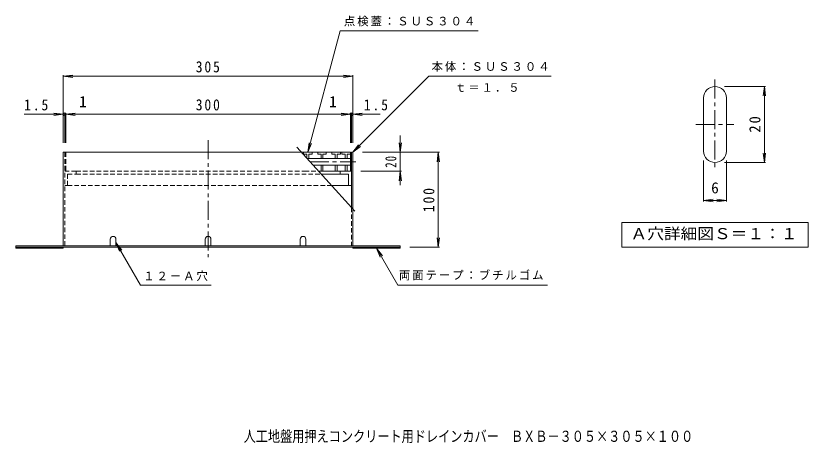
# Model space of a CAD drawing. Units: millimetres, scale not verified, with parts at other scales. Extents: x -593 to 717, y -544 to 464.
# Drawn here: x -575 to 260, y -544 to -94 of the extents above; entities that cross this region are included whole.
import ezdxf
from ezdxf.enums import TextEntityAlignment as Align

# ---------------------------------------------------------------- set-up
doc = ezdxf.new("R2010")
doc.units = ezdxf.units.MM
doc.header["$LTSCALE"] = 4
doc.header["$PDMODE"] = 32
doc.header["$PDSIZE"] = 3.2
doc.linetypes.add('CHAIN1', pattern=[8, 5, -1, 1, -1])
doc.linetypes.add('DASHED1', pattern=[1.8, 1.2, -0.6])
for name, color, linetype, lineweight in [('0-1_躯体', 2, 'Continuous', 9), ('0-2_仕上', 3, 'Continuous', 9), ('0-3_建具', 4, 'Continuous', 9), ('0-4_その他', 7, 'Continuous', 9), ('0-E', 7, 'Continuous', 9), ('1-1_1-1ﾚｲﾔ', 2, 'Continuous', 9), ('1-4_1-4ﾚｲﾔ', 7, 'Continuous', 9), ('1-E', 7, 'Continuous', 9)]:
    doc.layers.add(name, color=color, linetype=linetype, lineweight=lineweight)
doc.layers.add('F-5_F-5ﾚｲﾔ', color=2, linetype='Continuous')
doc.styles.add('ＭＳ ゴシック', font='')
doc.styles.get('ＭＳ ゴシック').set_extended_font_data('MS Gothic')

msp = doc.modelspace()

# ---------------------------------------------------------------- linework, layer by layer
at = {"layer": '0-1_躯体', "linetype": 'CHAIN1'}
msp.add_line((-372.116, -224.762), (-372.116, -347.98), dxfattribs=at)
at = {"layer": '0-1_躯体'}
for p, q in [((-278.794, -232.248), (-217.669, -299.419)), ((-524.616, -237.504), (-524.616, -336.004)), ((-524.616, -237.504), (-274.012, -237.504)), ((-221.116, -237.504), (-221.116, -295.631)), ((-221.116, -237.504), (-219.616, -237.504)), ((-219.616, -237.504), (-219.616, -336.004)), ((-233.116, -257.504), (-255.812, -257.504)), ((-233.116, -257.504), (-233.116, -260.504)), ((-221.116, -257.504), (-233.116, -257.504)), ((-253.082, -260.504), (-233.116, -260.504)), ((-224.116, -260.504), (-233.116, -260.504)), ((-224.116, -260.504), (-224.116, -272.504)), ((-242.162, -272.504), (-224.116, -272.504)), ((-221.116, -272.504), (-224.116, -272.504)), ((-475.116, -329.004), (-475.116, -336.004)), ((-469.116, -329.004), (-469.116, -336.004)), ((-375.116, -329.004), (-375.116, -336.004)), ((-369.116, -329.004), (-369.116, -336.004)), ((-275.116, -329.004), (-275.116, -336.004)), ((-269.116, -329.004), (-269.116, -336.004)), ((-574.616, -336.004), (-169.616, -336.004)), ((-574.616, -336.004), (-574.616, -337.504)), ((-574.616, -337.504), (-169.616, -337.504)), ((-169.616, -336.004), (-169.616, -337.504))]:
    msp.add_line(p, q, dxfattribs=at)
at = {"layer": '0-1_躯体', "linetype": 'DASHED1'}
for p, q in [((-523.116, -237.504), (-523.116, -336.004)), ((-523.116, -257.504), (-511.116, -257.504)), ((-511.116, -257.504), (-511.116, -260.504)), ((-511.116, -257.504), (-270.601, -257.504)), ((-270.601, -257.504), (-255.812, -257.504)), ((-520.116, -260.504), (-511.116, -260.504)), ((-520.116, -260.504), (-520.116, -272.504)), ((-511.116, -260.504), (-266.501, -260.504)), ((-266.501, -260.504), (-253.082, -260.504)), ((-523.116, -272.504), (-520.116, -272.504)), ((-520.116, -272.504), (-242.162, -272.504)), ((-221.116, -279.327), (-221.116, -280.631)), ((-221.116, -295.631), (-221.116, -336.004))]:
    msp.add_line(p, q, dxfattribs=at)
at = {"layer": '0-1_躯体'}
for centre in [(-472.116, -329.004), (-372.116, -329.004), (-272.116, -329.004)]:
    msp.add_arc(centre, 3, 0, 180, dxfattribs=at)
at = {"layer": '0-2_仕上', "linetype": 'DASHED1'}
msp.add_line((-522.116, -237.504), (-522.116, -257.504), dxfattribs=at)
at = {"layer": '0-2_仕上'}
for p, q in [((-271.616, -237.504), (-271.616, -239.504)), ((-268.116, -239.504), (-271.616, -239.504)), ((-268.116, -243.982), (-268.116, -239.504)), ((-266.116, -239.504), (-266.116, -244.004)), ((-262.616, -239.504), (-266.116, -239.504)), ((-262.616, -237.504), (-262.616, -239.504)), ((-256.616, -237.504), (-256.616, -239.504)), ((-253.116, -239.504), (-256.616, -239.504)), ((-253.116, -244.004), (-253.116, -239.504)), ((-251.116, -239.504), (-251.116, -244.004)), ((-247.616, -239.504), (-251.116, -239.504)), ((-247.616, -237.504), (-247.616, -239.504)), ((-241.616, -237.504), (-241.616, -239.504)), ((-238.116, -239.504), (-241.616, -239.504)), ((-238.116, -244.004), (-238.116, -239.504)), ((-236.116, -239.504), (-236.116, -244.004)), ((-232.616, -239.504), (-236.116, -239.504)), ((-232.616, -237.504), (-232.616, -239.504)), ((-231.116, -237.504), (-231.116, -239.504)), ((-227.616, -239.504), (-231.116, -239.504)), ((-227.616, -244.004), (-227.616, -239.504)), ((-225.616, -239.504), (-225.616, -244.004)), ((-222.116, -239.504), (-225.616, -239.504)), ((-268.097, -244.004), (-222.116, -244.004)), ((-261.727, -251.004), (-222.116, -251.004)), ((-253.116, -257.504), (-253.116, -251.004)), ((-251.116, -251.004), (-251.116, -257.504)), ((-238.116, -257.504), (-238.116, -251.004)), ((-236.116, -251.004), (-236.116, -257.504)), ((-227.616, -257.504), (-227.616, -251.004)), ((-225.616, -251.004), (-225.616, -257.504))]:
    msp.add_line(p, q, dxfattribs=at)
at = {"layer": '0-2_仕上', "linetype": 'CHAIN1'}
msp.add_line((-264.912, -247.504), (-216.554, -247.504), dxfattribs=at)
at = {"layer": '0-2_仕上'}
msp.add_lwpolyline([(-274.012, -237.504), (-222.116, -237.504), (-222.116, -257.504)], dxfattribs=at)
at = {"layer": '0-3_建具'}
for p, q in [((-574.616, -337.504), (-574.616, -338.504)), ((-574.616, -338.504), (-524.616, -338.504)), ((-524.616, -337.504), (-524.616, -338.504)), ((-219.616, -338.504), (-219.616, -337.504)), ((-219.616, -338.504), (-169.616, -338.504)), ((-169.616, -337.504), (-169.616, -338.504))]:
    msp.add_line(p, q, dxfattribs=at)
at = {"layer": '0-4_その他'}
for p, q in [((-524.616, -157.504), (-514.702, -156.198)), ((-524.616, -227.504), (-524.616, -156.304)), ((-524.616, -157.504), (-219.616, -157.504)), ((-524.616, -157.504), (-514.702, -158.809)), ((-219.616, -157.504), (-229.531, -156.198)), ((-219.616, -157.504), (-229.531, -158.809)), ((-219.616, -227.504), (-219.616, -156.304)), ((-523.116, -197.504), (-565.727, -197.504)), ((-524.616, -197.504), (-534.531, -196.198)), ((-524.616, -197.504), (-534.531, -198.809)), ((-523.116, -227.504), (-523.116, -196.304)), ((-522.116, -197.504), (-523.116, -197.504)), ((-522.116, -197.504), (-512.202, -196.198)), ((-522.116, -227.504), (-522.116, -196.304)), ((-522.116, -197.504), (-222.116, -197.504)), ((-522.116, -197.504), (-512.202, -198.809)), ((-222.116, -197.504), (-232.031, -196.198)), ((-222.116, -197.504), (-232.031, -198.809)), ((-222.116, -227.504), (-222.116, -196.304)), ((-221.116, -197.504), (-222.116, -197.504)), ((-221.116, -227.504), (-221.116, -196.304)), ((-190.881, -197.504), (-221.116, -197.504)), ((-219.616, -197.504), (-209.702, -196.198)), ((-219.616, -197.504), (-209.702, -198.809)), ((-169.616, -219.667), (-169.616, -271.987)), ((-169.616, -237.504), (-170.921, -227.589)), ((-169.616, -237.504), (-168.311, -227.589)), ((-209.616, -237.504), (-168.416, -237.504)), ((-209.616, -237.504), (-128.416, -237.504)), ((-129.616, -237.504), (-130.921, -247.418)), ((-129.616, -337.504), (-129.616, -237.504)), ((-129.616, -237.504), (-128.311, -247.418)), ((-211.116, -257.504), (-168.416, -257.504)), ((-169.616, -257.504), (-170.921, -267.418)), ((-169.616, -257.504), (-168.311, -267.418)), ((-129.616, -337.504), (-130.921, -327.589)), ((-129.616, -337.504), (-128.311, -327.589)), ((-159.616, -337.504), (-128.416, -337.504))]:
    msp.add_line(p, q, dxfattribs=at)
for p in [(-523.116, -197.504), (-221.116, -197.504)]:
    msp.add_point(p, dxfattribs=at)
at = {"layer": '0-E'}
for p, q in [((-219.616, -237.504), (-139.616, -157.504)), ((-139.616, -157.504), (-10.587, -157.504)), ((-267.116, -237.504), (-265.811, -227.589)), ((-267.116, -237.504), (-263.289, -228.265)), ((-219.616, -237.504), (-213.528, -229.57)), ((-219.616, -237.504), (-211.683, -231.416)), ((-469.116, -332.504), (-463.028, -340.437)), ((-469.116, -332.504), (-465.289, -341.743)), ((-469.116, -332.504), (-443.135, -377.504)), ((-194.616, -338.504), (-188.529, -346.437)), ((-194.616, -338.504), (-190.789, -347.743)), ((-194.616, -338.504), (-172.099, -377.504)), ((-368.927, -377.504), (-443.135, -377.504)), ((-172.099, -377.504), (-14.645, -377.504))]:
    msp.add_line(p, q, dxfattribs=at)
msp.add_lwpolyline([(-267.116, -237.504), (-232.819, -109.504), (-87.51, -109.504)], dxfattribs=at)
at = {"layer": '1-1_1-1ﾚｲﾔ', "linetype": 'CHAIN1'}
for p, q in [((161.848, -160.986), (161.848, -255.848)), ((141.612, -208.222), (181.831, -208.222))]:
    msp.add_line(p, q, dxfattribs=at)
at = {"layer": '1-1_1-1ﾚｲﾔ'}
for p, q in [((149.848, -236.222), (149.848, -180.222)), ((173.848, -180.222), (173.848, -236.222))]:
    msp.add_line(p, q, dxfattribs=at)
for centre, start, end in [((161.848, -180.222), 0, 180), ((161.848, -236.222), 180, 0)]:
    msp.add_arc(centre, 12, start, end, dxfattribs=at)
at = {"layer": '1-4_1-4ﾚｲﾔ'}
for p, q in [((171.848, -168.222), (215.048, -168.222)), ((213.848, -168.222), (212.542, -178.136)), ((213.848, -248.222), (213.848, -168.222)), ((213.848, -168.222), (215.153, -178.136)), ((213.848, -248.222), (212.542, -238.307)), ((213.848, -248.222), (215.153, -238.307)), ((149.848, -246.222), (149.848, -289.422)), ((171.848, -248.222), (215.048, -248.222)), ((173.848, -246.222), (173.848, -289.422)), ((149.848, -288.222), (159.762, -286.916)), ((173.848, -288.222), (149.848, -288.222)), ((149.848, -288.222), (159.762, -289.527)), ((173.848, -288.222), (163.933, -286.916)), ((173.848, -288.222), (163.933, -289.527))]:
    msp.add_line(p, q, dxfattribs=at)
at = {"layer": '1-E', "color": 2}
msp.add_lwpolyline([(63.703, -337.504), (63.703, -311.504), (259.992, -311.504), (259.992, -337.504)], close=True, dxfattribs=at)

# ---------------------------------------------------------------- texts
at = {"layer": '0-4_その他', "color": 2, "style": 'ＭＳ ゴシック'}
for p in [(-507.937, -193.504), (-244.568, -193.504)]:
    msp.add_text('1', height=11.73, dxfattribs=at).set_placement(p, align=Align.BOTTOM_LEFT)
at = {"layer": '0-4_その他', "color": 2, "char_height": 11.73, "attachment_point": 7, "style": 'ＭＳ ゴシック'}
for s, insert in [('\\T1.27;\\W0.9;305', (-385.116, -153.504)), ('\\T1.27;\\W0.9;1.5', (-565.879, -193.504)), ('\\T1.27;\\W0.9;300', (-385.116, -193.504)), ('\\T1.27;\\W0.9;1.5', (-208.032, -193.504))]:
    msp.add_mtext(s, dxfattribs=dict(at, insert=insert))
at = {"layer": '0-4_その他', "color": 2, "char_height": 11.73, "attachment_point": 7, "rotation": 90, "style": 'ＭＳ ゴシック'}
for s, insert in [('\\T1.21;\\W0.7;20', (-173.616, -253.704)), ('\\T1.27;\\W0.9;100', (-133.616, -300.504))]:
    msp.add_mtext(s, dxfattribs=dict(at, insert=insert))
at = {"layer": '0-E', "char_height": 8.798, "attachment_point": 7, "style": 'ＭＳ ゴシック'}
for s, insert in [('\\T1.17;点検蓋：ＳＵＳ３０４', (-229.048, -104.941)), ('\\T1.17;本体：ＳＵＳ３０４', (-136.741, -152.634)), ('\\T1.17;ｔ＝１．５', (-112.062, -173.909)), ('\\T1.17;１２－Ａ穴', (-440.482, -373.188)), ('\\T1.17;両面テープ：ブチルゴム', (-171.156, -372.324))]:
    msp.add_mtext(s, dxfattribs=dict(at, insert=insert))
at = {"layer": '1-4_1-4ﾚｲﾔ', "color": 2, "style": 'ＭＳ ゴシック'}
msp.add_text('6', height=11.73, dxfattribs=at).set_placement((157.848, -284.222), align=Align.BOTTOM_LEFT)
at = {"layer": '1-4_1-4ﾚｲﾔ', "color": 2, "insert": (209.848, -216.722), "char_height": 11.73, "attachment_point": 7, "rotation": 90, "style": 'ＭＳ ゴシック'}
msp.add_mtext('\\T1.27;\\W0.95;20', dxfattribs=at)
at = {"layer": '1-E', "color": 2, "style": 'ＭＳ ゴシック', "width": 1.1}
msp.add_text('Ａ穴詳細図Ｓ＝１：１', height=11.73, dxfattribs=at).set_placement((72.848, -332.504), align=Align.BOTTOM_LEFT)
at = {"layer": 'F-5_F-5ﾚｲﾔ', "style": 'ＭＳ ゴシック', "width": 0.8}
msp.add_text('人工地盤用押えコンクリート用ドレインカバー\u3000ＢＸＢ－３０５×３０５×１００', height=11.73, dxfattribs=at).set_placement((-334.617, -545.858), align=Align.BOTTOM_LEFT)

doc.saveas('drawing.dxf')
